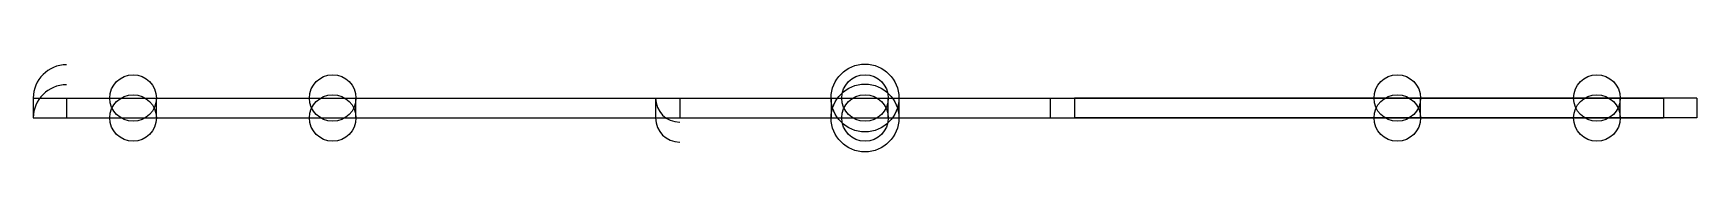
# Model space of a CAD drawing. Header units: millimetres. Extents: x -125 to 125, y -8 to 5.
import ezdxf

# ---------------------------------------------------------------- set-up
doc = ezdxf.new("R2010")
doc.units = ezdxf.units.MM
doc.layers.add('Fillet', color=7, linetype='CONTINUOUS')

msp = doc.modelspace()

# ---------------------------------------------------------------- linework, layer by layer
at = {"layer": 'Fillet'}
for p, q in [((-120, 0), (120, 0)), ((-120, 0), (-120, -3)), ((-120, 0), (120, 0)), ((-120, 0), (-120, -3)), ((120, 0), (120, -3)), ((120, 0), (120, -3)), ((-125, 0, -60), (-125, 0, -5)), ((-125, 0, -5), (-125, -3, -5)), ((-125, 0, -60), (-125, -3, -60)), ((-125, 0, -60), (-125, 0, -5)), ((-125, 0, -60), (-31.4784, 0, -158.444)), ((-125, 0, -5), (-125, -3, -5)), ((-125, 0, -60), (-31.4784, 0, -158.444)), ((-125, 0, -60), (-125, -3, -60)), ((-106.5, -3, -45), (-106.5, 0, -45)), ((-106.5, -3, -45), (-106.5, 0, -45)), ((-106.5, -3, -15), (-106.5, 0, -15)), ((-106.5, -3, -15), (-106.5, 0, -15)), ((-76.5, -3, -45), (-76.5, 0, -45)), ((-76.5, -3, -45), (-76.5, 0, -45)), ((-76.5, -3, -15), (-76.5, 0, -15)), ((-76.5, -3, -15), (-76.5, 0, -15)), ((-31.4784, 0, -158.444), (-31.4784, -3, -158.444)), ((-31.4784, 0, -158.444), (-31.4784, -3, -158.444)), ((-27.8534, 0, -160), (27.8534, 0, -160)), ((-27.8534, 0, -160), (-27.8534, -3, -160)), ((-27.8534, 0, -160), (27.8534, 0, -160)), ((-27.8534, 0, -160), (-27.8534, -3, -160)), ((-5.09902, 0, -104.5), (5.09902, 0, -104.5)), ((-5.09902, 0, -115.5), (5.09902, 0, -115.5)), ((-5.09902, 0, -104.5), (-5.09902, -3, -104.5)), ((-5.09902, 0, -115.5), (-5.09902, -3, -115.5)), ((-5.09902, 0, -104.5), (-5.09902, -3, -104.5)), ((-5.09902, 0, -104.5), (5.09902, 0, -104.5)), ((-5.09902, 0, -115.5), (-5.09902, -3, -115.5)), ((-5.09902, 0, -115.5), (5.09902, 0, -115.5)), ((3.5, -3, -45), (3.5, 0, -45)), ((3.5, -3, -45), (3.5, 0, -45)), ((3.5, -3, -15), (3.5, 0, -15)), ((3.5, -3, -15), (3.5, 0, -15)), ((5.09902, 0, -104.5), (5.09902, -3, -104.5)), ((5.09902, 0, -115.5), (5.09902, -3, -115.5)), ((5.09902, 0, -115.5), (5.09902, -3, -115.5)), ((5.09902, 0, -104.5), (5.09902, -3, -104.5)), ((27.8534, 0, -160), (27.8534, -3, -160)), ((27.8534, 0, -160), (27.8534, -3, -160)), ((125, 0, -60), (31.4784, 0, -158.444)), ((31.4784, 0, -158.444), (31.4784, -3, -158.444)), ((125, 0, -60), (31.4784, 0, -158.444)), ((31.4784, 0, -158.444), (31.4784, -3, -158.444)), ((83.5, -3, -45), (83.5, 0, -45)), ((83.5, -3, -45), (83.5, 0, -45)), ((83.5, -3, -15), (83.5, 0, -15)), ((83.5, -3, -15), (83.5, 0, -15)), ((113.5, -3, -45), (113.5, 0, -45)), ((113.5, -3, -45), (113.5, 0, -45)), ((113.5, -3, -15), (113.5, 0, -15)), ((113.5, -3, -15), (113.5, 0, -15)), ((125, 0, -5), (125, 0, -60)), ((125, 0, -5), (125, -3, -5)), ((125, 0, -5), (125, 0, -60)), ((125, 0, -5), (125, -3, -5)), ((125, 0, -60), (125, -3, -60)), ((125, 0, -60), (125, -3, -60)), ((-125, -3, -60), (-125, -3, -5)), ((-125, -3, -60), (-31.4784, -3, -158.444)), ((-125, -3, -60), (-125, -3, -5)), ((-125, -3, -60), (-31.4784, -3, -158.444)), ((-120, -3), (120, -3)), ((-120, -3), (120, -3)), ((-27.8534, -3, -160), (27.8534, -3, -160)), ((-27.8534, -3, -160), (27.8534, -3, -160)), ((-5.09902, -3, -104.5), (5.09902, -3, -104.5)), ((-5.09902, -3, -115.5), (5.09902, -3, -115.5)), ((-5.09902, -3, -104.5), (5.09902, -3, -104.5)), ((-5.09902, -3, -115.5), (5.09902, -3, -115.5)), ((125, -3, -60), (31.4784, -3, -158.444)), ((125, -3, -60), (31.4784, -3, -158.444)), ((125, -3, -5), (125, -3, -60)), ((125, -3, -5), (125, -3, -60))]:
    msp.add_line(p, q, dxfattribs=at)
for centre in [(-110, 0), (-110, 0), (-110, 0), (-110, 0), (-80, 0), (-80, 0), (-80, 0), (-80, 0), (0, 0), (0, 0), (0, 0), (0, 0), (80, 0), (80, 0), (80, 0), (80, 0), (110, 0), (110, 0), (110, 0), (110, 0), (-110, -3), (-110, -3), (-110, -3), (-110, -3), (-80, -3), (-80, -3), (-80, -3), (-80, -3), (0, -3), (0, -3), (0, -3), (0, -3), (80, -3), (80, -3), (80, -3), (80, -3), (110, -3), (110, -3), (110, -3), (110, -3)]:
    msp.add_circle(centre, 3.5, dxfattribs=at)
for centre, radius, start, end in [((0, 0, -110), 5.09902, 180, -180), ((0, 0, -110), 5.09902, 0, 0), ((0, 0, -110), 5.09902, 180, -180), ((0, 0, -110), 5.09902, 0, 0), ((-120, 0, -5), 5, 90, 180), ((-120, 0, -5), 5, 90, 180), ((-120, -3, -5), 5, 90, 180), ((-120, -3, -5), 5, 90, 180), ((0, -3, -110), 5.09902, 180, -180), ((0, -3, -110), 5.09902, 0, 0), ((0, -3, -110), 5.09902, 180, -180), ((0, -3, -110), 5.09902, 0, 0), ((120, 0, -5), 1.11022e-15, 0, 90), ((120, 0, -5), 1.11022e-15, 0, 90), ((-27.8534, 0, -155), 3.625, -180, -90), ((-27.8534, 0, -155), 3.625, -180, -90), ((27.8534, 0, -155), 3.72215e-15, -162.646, 0), ((27.8534, 0, -155), 3.72215e-15, -162.646, 0), ((-27.8534, -3, -155), 3.625, -180, -90), ((-27.8534, -3, -155), 3.625, -180, -90), ((27.8534, -3, -155), 3.66205e-15, -165.964, 0), ((27.8534, -3, -155), 3.66205e-15, -165.964, 0), ((120, -3, -5), 8.88178e-16, 0, 90), ((120, -3, -5), 8.88178e-16, 0, 90)]:
    msp.add_arc(centre, radius, start, end, dxfattribs=at)

doc.saveas('drawing.dxf')
